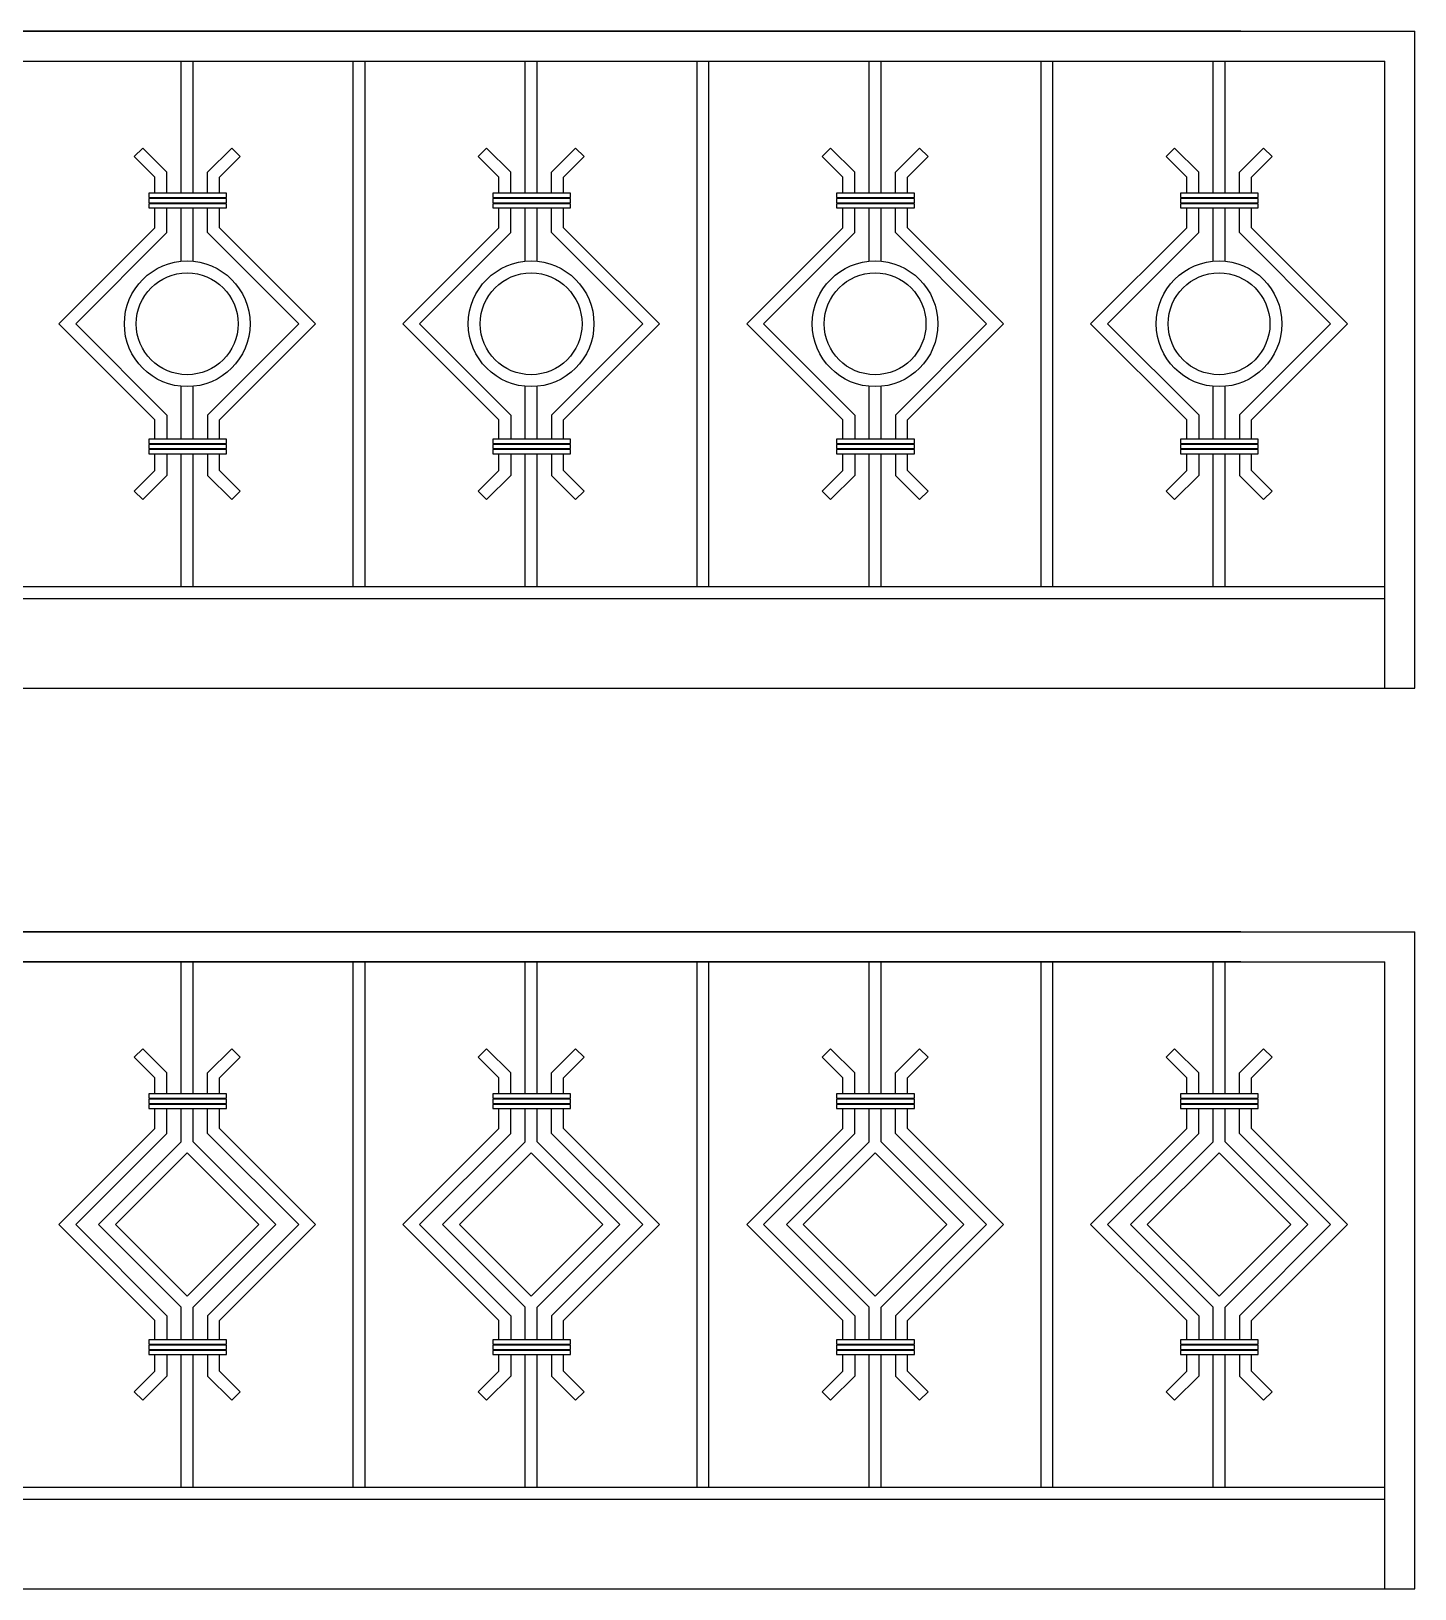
# Model space of a CAD drawing. Header units: millimetres. Extents: x -2048.46 to -2044.48, y 1297 to 1301.18.
# Drawn here: x -2046.799 to -2044.483, y 1297.004 to 1299.612 of the extents above; entities that cross this region are included whole.
import ezdxf

# ---------------------------------------------------------------- set-up
doc = ezdxf.new("R2010")
doc.units = ezdxf.units.MM

msp = doc.modelspace()

# ---------------------------------------------------------------- linework, layer by layer
at = {"color": 2}
for p, q in [((-2044.774, 1299.6121), (-2048.0141, 1299.612)), ((-2047.5112, 1299.6121), (-2044.4827, 1299.6121)), ((-2044.4827, 1298.5121), (-2044.4827, 1299.6121)), ((-2047.9641, 1299.5621), (-2044.5327, 1299.5621)), ((-2046.5482, 1299.3406), (-2046.5482, 1299.5621)), ((-2046.5282, 1299.3406), (-2046.5282, 1299.5621)), ((-2046.2604, 1298.6821), (-2046.2604, 1299.5621)), ((-2046.2404, 1298.6821), (-2046.2404, 1299.5621)), ((-2045.9723, 1299.3406), (-2045.9723, 1299.562)), ((-2045.9523, 1299.3406), (-2045.9523, 1299.562)), ((-2045.6845, 1298.6821), (-2045.6845, 1299.5621)), ((-2045.6645, 1298.6821), (-2045.6645, 1299.5621)), ((-2045.3964, 1299.3406), (-2045.3964, 1299.5621)), ((-2045.3764, 1299.3406), (-2045.3764, 1299.5621)), ((-2045.1086, 1298.6821), (-2045.1086, 1299.5621)), ((-2045.0886, 1298.6821), (-2045.0886, 1299.5621)), ((-2044.8205, 1299.3406), (-2044.8205, 1299.5621)), ((-2044.8005, 1299.3406), (-2044.8005, 1299.5621)), ((-2044.5327, 1298.6821), (-2044.5327, 1299.5621)), ((-2044.5327, 1298.5121), (-2044.5327, 1299.5621)), ((-2046.6127, 1299.4162), (-2046.6268, 1299.4021)), ((-2046.5723, 1299.3759), (-2046.6127, 1299.4162)), ((-2046.504, 1299.3759), (-2046.4636, 1299.4162)), ((-2046.4636, 1299.4162), (-2046.4495, 1299.4021)), ((-2046.0368, 1299.4162), (-2046.0509, 1299.4021)), ((-2045.9964, 1299.3759), (-2046.0368, 1299.4162)), ((-2045.9281, 1299.3759), (-2045.8878, 1299.4162)), ((-2045.8878, 1299.4162), (-2045.8736, 1299.4021)), ((-2045.4609, 1299.4163), (-2045.475, 1299.4021)), ((-2045.4205, 1299.3759), (-2045.4609, 1299.4163)), ((-2045.3522, 1299.3759), (-2045.3119, 1299.4163)), ((-2045.3119, 1299.4163), (-2045.2977, 1299.4021)), ((-2044.885, 1299.4163), (-2044.8991, 1299.4021)), ((-2044.8446, 1299.3759), (-2044.885, 1299.4163)), ((-2044.7763, 1299.3759), (-2044.736, 1299.4163)), ((-2044.736, 1299.4163), (-2044.7218, 1299.4021)), ((-2046.5723, 1299.3406), (-2046.5723, 1299.3759)), ((-2046.5482, 1299.3406), (-2046.5482, 1299.3983)), ((-2046.5282, 1299.3406), (-2046.5282, 1299.3983)), ((-2046.504, 1299.3406), (-2046.504, 1299.3759)), ((-2045.9964, 1299.3406), (-2045.9964, 1299.3759)), ((-2045.9723, 1299.3406), (-2045.9723, 1299.3983)), ((-2045.9523, 1299.3406), (-2045.9523, 1299.3983)), ((-2045.9281, 1299.3406), (-2045.9281, 1299.3759)), ((-2045.4205, 1299.3406), (-2045.4205, 1299.3759)), ((-2045.3964, 1299.3406), (-2045.3964, 1299.3984)), ((-2045.3764, 1299.3406), (-2045.3764, 1299.3984)), ((-2045.3522, 1299.3406), (-2045.3522, 1299.3759)), ((-2044.8446, 1299.3406), (-2044.8446, 1299.3759)), ((-2044.8205, 1299.3406), (-2044.8205, 1299.3984)), ((-2044.8005, 1299.3406), (-2044.8005, 1299.3984)), ((-2044.7763, 1299.3406), (-2044.7763, 1299.3759)), ((-2046.5723, 1299.3319), (-2046.5723, 1299.3336)), ((-2046.5723, 1299.3232), (-2046.5723, 1299.3249)), ((-2046.5482, 1299.3317), (-2046.5482, 1299.3336)), ((-2046.5482, 1299.3317), (-2046.5482, 1299.3336)), ((-2046.5482, 1299.3232), (-2046.5482, 1299.3249)), ((-2046.5482, 1299.3232), (-2046.5482, 1299.3249)), ((-2046.5282, 1299.3317), (-2046.5282, 1299.3336)), ((-2046.5282, 1299.3317), (-2046.5282, 1299.3336)), ((-2046.5282, 1299.3232), (-2046.5282, 1299.3249)), ((-2046.5282, 1299.3232), (-2046.5282, 1299.3249)), ((-2046.504, 1299.3319), (-2046.504, 1299.3336)), ((-2046.504, 1299.3232), (-2046.504, 1299.3249)), ((-2045.9964, 1299.3318), (-2045.9964, 1299.3336)), ((-2045.9964, 1299.3231), (-2045.9964, 1299.3249)), ((-2045.9723, 1299.3317), (-2045.9723, 1299.3336)), ((-2045.9723, 1299.3317), (-2045.9723, 1299.3336)), ((-2045.9723, 1299.3231), (-2045.9723, 1299.3249)), ((-2045.9723, 1299.3231), (-2045.9723, 1299.3249)), ((-2045.9523, 1299.3317), (-2045.9523, 1299.3336)), ((-2045.9523, 1299.3317), (-2045.9523, 1299.3336)), ((-2045.9523, 1299.3231), (-2045.9523, 1299.3249)), ((-2045.9523, 1299.3231), (-2045.9523, 1299.3249)), ((-2045.9281, 1299.3318), (-2045.9281, 1299.3336)), ((-2045.9281, 1299.3231), (-2045.9281, 1299.3249)), ((-2045.4205, 1299.3319), (-2045.4205, 1299.3336)), ((-2045.4205, 1299.3232), (-2045.4205, 1299.3249)), ((-2045.3964, 1299.3317), (-2045.3964, 1299.3336)), ((-2045.3964, 1299.3317), (-2045.3964, 1299.3336)), ((-2045.3964, 1299.3232), (-2045.3964, 1299.3249)), ((-2045.3964, 1299.3232), (-2045.3964, 1299.3249)), ((-2045.3764, 1299.3317), (-2045.3764, 1299.3336)), ((-2045.3764, 1299.3317), (-2045.3764, 1299.3336)), ((-2045.3764, 1299.3232), (-2045.3764, 1299.3249)), ((-2045.3764, 1299.3232), (-2045.3764, 1299.3249)), ((-2045.3522, 1299.3319), (-2045.3522, 1299.3336)), ((-2045.3522, 1299.3232), (-2045.3522, 1299.3249)), ((-2044.8446, 1299.3319), (-2044.8446, 1299.3336)), ((-2044.8446, 1299.3232), (-2044.8446, 1299.3249)), ((-2044.8205, 1299.3318), (-2044.8205, 1299.3336)), ((-2044.8205, 1299.3318), (-2044.8205, 1299.3336)), ((-2044.8205, 1299.3232), (-2044.8205, 1299.3249)), ((-2044.8205, 1299.3232), (-2044.8205, 1299.3249)), ((-2044.8005, 1299.3318), (-2044.8005, 1299.3336)), ((-2044.8005, 1299.3318), (-2044.8005, 1299.3336)), ((-2044.8005, 1299.3232), (-2044.8005, 1299.3249)), ((-2044.8005, 1299.3232), (-2044.8005, 1299.3249)), ((-2044.7763, 1299.3319), (-2044.7763, 1299.3336)), ((-2044.7763, 1299.3232), (-2044.7763, 1299.3249)), ((-2046.5723, 1299.2747), (-2046.5723, 1299.3162)), ((-2046.5482, 1299.2268), (-2046.5482, 1299.3162)), ((-2046.5482, 1299.2606), (-2046.5482, 1299.3162)), ((-2046.5282, 1299.2268), (-2046.5282, 1299.3162)), ((-2046.5282, 1299.2606), (-2046.5282, 1299.3162)), ((-2046.504, 1299.2747), (-2046.504, 1299.3162)), ((-2045.9964, 1299.2747), (-2045.9964, 1299.3162)), ((-2045.9723, 1299.2268), (-2045.9723, 1299.3162)), ((-2045.9723, 1299.2605), (-2045.9723, 1299.3162)), ((-2045.9523, 1299.2268), (-2045.9523, 1299.3162)), ((-2045.9523, 1299.2605), (-2045.9523, 1299.3162)), ((-2045.9281, 1299.2747), (-2045.9281, 1299.3162)), ((-2045.4205, 1299.2747), (-2045.4205, 1299.3162)), ((-2045.3964, 1299.2268), (-2045.3964, 1299.3162)), ((-2045.3964, 1299.2606), (-2045.3964, 1299.3162)), ((-2045.3764, 1299.2268), (-2045.3764, 1299.3162)), ((-2045.3764, 1299.2606), (-2045.3764, 1299.3162)), ((-2045.3522, 1299.2747), (-2045.3522, 1299.3162)), ((-2044.8446, 1299.2747), (-2044.8446, 1299.3162)), ((-2044.8205, 1299.2269), (-2044.8205, 1299.3162)), ((-2044.8205, 1299.2606), (-2044.8205, 1299.3162)), ((-2044.8005, 1299.2269), (-2044.8005, 1299.3162)), ((-2044.8005, 1299.2606), (-2044.8005, 1299.3162)), ((-2044.7763, 1299.2747), (-2044.7763, 1299.3162)), ((-2046.5482, 1298.9288), (-2046.5482, 1299.0173)), ((-2046.5282, 1298.9288), (-2046.5282, 1299.0173)), ((-2045.9723, 1298.9288), (-2045.9723, 1299.0173)), ((-2045.9523, 1298.9288), (-2045.9523, 1299.0173)), ((-2045.3964, 1298.9288), (-2045.3964, 1299.0173)), ((-2045.3764, 1298.9288), (-2045.3764, 1299.0173)), ((-2044.8205, 1298.9288), (-2044.8205, 1299.0173)), ((-2044.8005, 1298.9288), (-2044.8005, 1299.0173)), ((-2046.5723, 1298.9694), (-2046.5723, 1298.9288)), ((-2046.5482, 1298.9288), (-2046.5482, 1298.9836)), ((-2046.5482, 1298.9288), (-2046.5482, 1298.9836)), ((-2046.5282, 1298.9288), (-2046.5282, 1298.9836)), ((-2046.5282, 1298.9288), (-2046.5282, 1298.9836)), ((-2046.504, 1298.9694), (-2046.504, 1298.9288)), ((-2045.9964, 1298.9694), (-2045.9964, 1298.9288)), ((-2045.9723, 1298.9288), (-2045.9723, 1298.9836)), ((-2045.9723, 1298.9288), (-2045.9723, 1298.9836)), ((-2045.9523, 1298.9288), (-2045.9523, 1298.9836)), ((-2045.9523, 1298.9288), (-2045.9523, 1298.9836)), ((-2045.9281, 1298.9694), (-2045.9281, 1298.9288)), ((-2045.4205, 1298.9694), (-2045.4205, 1298.9288)), ((-2045.3964, 1298.9288), (-2045.3964, 1298.9836)), ((-2045.3964, 1298.9288), (-2045.3964, 1298.9836)), ((-2045.3764, 1298.9288), (-2045.3764, 1298.9836)), ((-2045.3764, 1298.9288), (-2045.3764, 1298.9836)), ((-2045.3522, 1298.9694), (-2045.3522, 1298.9288)), ((-2044.8446, 1298.9695), (-2044.8446, 1298.9288)), ((-2044.8205, 1298.9288), (-2044.8205, 1298.9836)), ((-2044.8205, 1298.9288), (-2044.8205, 1298.9836)), ((-2044.8005, 1298.9288), (-2044.8005, 1298.9836)), ((-2044.8005, 1298.9288), (-2044.8005, 1298.9836)), ((-2044.7763, 1298.9695), (-2044.7763, 1298.9288)), ((-2046.5723, 1298.9218), (-2046.5723, 1298.9201)), ((-2046.5723, 1298.9131), (-2046.5723, 1298.9114)), ((-2046.5482, 1298.9201), (-2046.5482, 1298.9218)), ((-2046.5482, 1298.9201), (-2046.5482, 1298.9218)), ((-2046.5482, 1298.9201), (-2046.5482, 1298.9218)), ((-2046.5482, 1298.9114), (-2046.5482, 1298.9131)), ((-2046.5482, 1298.9114), (-2046.5482, 1298.9131)), ((-2046.5482, 1298.9114), (-2046.5482, 1298.9131)), ((-2046.5282, 1298.9201), (-2046.5282, 1298.9218)), ((-2046.5282, 1298.9201), (-2046.5282, 1298.9218)), ((-2046.5282, 1298.9201), (-2046.5282, 1298.9218)), ((-2046.5282, 1298.9114), (-2046.5282, 1298.9131)), ((-2046.5282, 1298.9114), (-2046.5282, 1298.9131)), ((-2046.5282, 1298.9114), (-2046.5282, 1298.9131)), ((-2046.504, 1298.9218), (-2046.504, 1298.9201)), ((-2046.504, 1298.9131), (-2046.504, 1298.9114)), ((-2045.9964, 1298.9218), (-2045.9964, 1298.9201)), ((-2045.9964, 1298.9131), (-2045.9964, 1298.9114)), ((-2045.9723, 1298.9201), (-2045.9723, 1298.9218)), ((-2045.9723, 1298.9201), (-2045.9723, 1298.9218)), ((-2045.9723, 1298.9201), (-2045.9723, 1298.9218)), ((-2045.9723, 1298.9114), (-2045.9723, 1298.9131)), ((-2045.9723, 1298.9114), (-2045.9723, 1298.9131)), ((-2045.9723, 1298.9114), (-2045.9723, 1298.9131)), ((-2045.9523, 1298.9201), (-2045.9523, 1298.9218)), ((-2045.9523, 1298.9201), (-2045.9523, 1298.9218)), ((-2045.9523, 1298.9201), (-2045.9523, 1298.9218)), ((-2045.9523, 1298.9114), (-2045.9523, 1298.9131)), ((-2045.9523, 1298.9114), (-2045.9523, 1298.9131)), ((-2045.9523, 1298.9114), (-2045.9523, 1298.9131)), ((-2045.9281, 1298.9218), (-2045.9281, 1298.9201)), ((-2045.9281, 1298.9131), (-2045.9281, 1298.9114)), ((-2045.4205, 1298.9218), (-2045.4205, 1298.9201)), ((-2045.4205, 1298.9131), (-2045.4205, 1298.9114)), ((-2045.3964, 1298.9201), (-2045.3964, 1298.9218)), ((-2045.3964, 1298.9201), (-2045.3964, 1298.9218)), ((-2045.3964, 1298.9201), (-2045.3964, 1298.9218)), ((-2045.3964, 1298.9114), (-2045.3964, 1298.9131)), ((-2045.3964, 1298.9114), (-2045.3964, 1298.9131)), ((-2045.3964, 1298.9114), (-2045.3964, 1298.9131)), ((-2045.3764, 1298.9201), (-2045.3764, 1298.9218)), ((-2045.3764, 1298.9201), (-2045.3764, 1298.9218)), ((-2045.3764, 1298.9201), (-2045.3764, 1298.9218)), ((-2045.3764, 1298.9114), (-2045.3764, 1298.9131)), ((-2045.3764, 1298.9114), (-2045.3764, 1298.9131)), ((-2045.3764, 1298.9114), (-2045.3764, 1298.9131)), ((-2045.3522, 1298.9218), (-2045.3522, 1298.9201)), ((-2045.3522, 1298.9131), (-2045.3522, 1298.9114)), ((-2044.8446, 1298.9219), (-2044.8446, 1298.9201)), ((-2044.8446, 1298.9131), (-2044.8446, 1298.9114)), ((-2044.8205, 1298.9201), (-2044.8205, 1298.9219)), ((-2044.8205, 1298.9201), (-2044.8205, 1298.9219)), ((-2044.8205, 1298.9201), (-2044.8205, 1298.9219)), ((-2044.8205, 1298.9114), (-2044.8205, 1298.9131)), ((-2044.8205, 1298.9114), (-2044.8205, 1298.9131)), ((-2044.8205, 1298.9114), (-2044.8205, 1298.9131)), ((-2044.8005, 1298.9201), (-2044.8005, 1298.9219)), ((-2044.8005, 1298.9201), (-2044.8005, 1298.9219)), ((-2044.8005, 1298.9201), (-2044.8005, 1298.9219)), ((-2044.8005, 1298.9114), (-2044.8005, 1298.9131)), ((-2044.8005, 1298.9114), (-2044.8005, 1298.9131)), ((-2044.8005, 1298.9114), (-2044.8005, 1298.9131)), ((-2044.7763, 1298.9219), (-2044.7763, 1298.9201)), ((-2044.7763, 1298.9131), (-2044.7763, 1298.9114)), ((-2046.5723, 1298.9044), (-2046.5723, 1298.8683)), ((-2046.5482, 1298.8096), (-2046.5482, 1298.9044)), ((-2046.5482, 1298.6821), (-2046.5482, 1298.9044)), ((-2046.5482, 1298.8096), (-2046.5482, 1298.9044)), ((-2046.5282, 1298.8096), (-2046.5282, 1298.9044)), ((-2046.5282, 1298.6821), (-2046.5282, 1298.9044)), ((-2046.5282, 1298.8096), (-2046.5282, 1298.9044)), ((-2046.504, 1298.9044), (-2046.504, 1298.8683)), ((-2045.9964, 1298.9044), (-2045.9964, 1298.8682)), ((-2045.9723, 1298.8096), (-2045.9723, 1298.9044)), ((-2045.9723, 1298.6821), (-2045.9723, 1298.9044)), ((-2045.9723, 1298.8096), (-2045.9723, 1298.9044)), ((-2045.9523, 1298.8096), (-2045.9523, 1298.9044)), ((-2045.9523, 1298.6821), (-2045.9523, 1298.9044)), ((-2045.9523, 1298.8096), (-2045.9523, 1298.9044)), ((-2045.9281, 1298.9044), (-2045.9281, 1298.8682)), ((-2045.4205, 1298.9044), (-2045.4205, 1298.8683)), ((-2045.3964, 1298.8096), (-2045.3964, 1298.9044)), ((-2045.3964, 1298.6821), (-2045.3964, 1298.9044)), ((-2045.3964, 1298.8096), (-2045.3964, 1298.9044)), ((-2045.3764, 1298.8096), (-2045.3764, 1298.9044)), ((-2045.3764, 1298.6821), (-2045.3764, 1298.9044)), ((-2045.3764, 1298.8096), (-2045.3764, 1298.9044)), ((-2045.3522, 1298.9044), (-2045.3522, 1298.8683)), ((-2044.8446, 1298.9044), (-2044.8446, 1298.8683)), ((-2044.8205, 1298.8096), (-2044.8205, 1298.9044)), ((-2044.8205, 1298.6821), (-2044.8205, 1298.9044)), ((-2044.8205, 1298.8096), (-2044.8205, 1298.9044)), ((-2044.8005, 1298.8096), (-2044.8005, 1298.9044)), ((-2044.8005, 1298.6821), (-2044.8005, 1298.9044)), ((-2044.8005, 1298.8096), (-2044.8005, 1298.9044)), ((-2044.7763, 1298.9044), (-2044.7763, 1298.8683)), ((-2046.5723, 1298.8683), (-2046.6127, 1298.8279)), ((-2046.504, 1298.8683), (-2046.4636, 1298.8279)), ((-2045.9964, 1298.8682), (-2046.0368, 1298.8279)), ((-2045.9281, 1298.8682), (-2045.8878, 1298.8279)), ((-2045.4205, 1298.8683), (-2045.4609, 1298.8279)), ((-2045.3522, 1298.8683), (-2045.3119, 1298.8279)), ((-2044.8446, 1298.8683), (-2044.885, 1298.8279)), ((-2044.7763, 1298.8683), (-2044.736, 1298.8279)), ((-2046.6127, 1298.8279), (-2046.6268, 1298.842)), ((-2046.4636, 1298.8279), (-2046.4495, 1298.842)), ((-2046.0368, 1298.8279), (-2046.0509, 1298.842)), ((-2045.8878, 1298.8279), (-2045.8736, 1298.842)), ((-2045.4609, 1298.8279), (-2045.475, 1298.8421)), ((-2045.3119, 1298.8279), (-2045.2977, 1298.8421)), ((-2044.885, 1298.8279), (-2044.8991, 1298.8421)), ((-2044.736, 1298.8279), (-2044.7218, 1298.8421)), ((-2047.9641, 1298.6821), (-2044.7154, 1298.6821)), ((-2046.7826, 1298.6821), (-2044.5327, 1298.6821)), ((-2047.9641, 1298.6621), (-2044.5327, 1298.6621)), ((-2048.4589, 1298.5121), (-2044.4827, 1298.5121)), ((-2048.4589, 1298.5121), (-2044.7154, 1298.5121)), ((-2044.774, 1298.1041), (-2048.0141, 1298.104)), ((-2047.5112, 1298.1041), (-2044.4827, 1298.1041)), ((-2044.4827, 1297.0041), (-2044.4827, 1298.1041)), ((-2044.774, 1298.0541), (-2047.9641, 1298.054)), ((-2047.5112, 1298.0541), (-2044.5327, 1298.0541)), ((-2046.5482, 1297.8326), (-2046.5482, 1298.054)), ((-2046.5282, 1297.8326), (-2046.5282, 1298.054)), ((-2046.2604, 1297.1741), (-2046.2604, 1298.0541)), ((-2046.2404, 1297.1741), (-2046.2404, 1298.0541)), ((-2045.9723, 1297.8326), (-2045.9723, 1298.054)), ((-2045.9523, 1297.8326), (-2045.9523, 1298.054)), ((-2045.6845, 1297.1741), (-2045.6845, 1298.0541)), ((-2045.6645, 1297.1741), (-2045.6645, 1298.0541)), ((-2045.3964, 1297.8326), (-2045.3964, 1298.054)), ((-2045.3764, 1297.8326), (-2045.3764, 1298.054)), ((-2045.1086, 1297.1741), (-2045.1086, 1298.0541)), ((-2045.0886, 1297.1741), (-2045.0886, 1298.0541)), ((-2044.8205, 1297.8326), (-2044.8205, 1298.054)), ((-2044.8005, 1297.8326), (-2044.8005, 1298.054)), ((-2044.5327, 1297.0041), (-2044.5327, 1298.0541)), ((-2044.5327, 1297.1741), (-2044.5327, 1298.0541)), ((-2046.6127, 1297.9082), (-2046.6268, 1297.8941)), ((-2046.5723, 1297.8679), (-2046.6127, 1297.9082)), ((-2046.5482, 1297.8326), (-2046.5482, 1297.8903)), ((-2046.5282, 1297.8326), (-2046.5282, 1297.8903)), ((-2046.504, 1297.8679), (-2046.4636, 1297.9082)), ((-2046.4636, 1297.9082), (-2046.4495, 1297.8941)), ((-2046.0368, 1297.9082), (-2046.0509, 1297.8941)), ((-2045.9964, 1297.8679), (-2046.0368, 1297.9082)), ((-2045.9723, 1297.8326), (-2045.9723, 1297.8903)), ((-2045.9523, 1297.8326), (-2045.9523, 1297.8903)), ((-2045.9281, 1297.8679), (-2045.8878, 1297.9082)), ((-2045.8878, 1297.9082), (-2045.8736, 1297.8941)), ((-2045.4609, 1297.9082), (-2045.475, 1297.8941)), ((-2045.4205, 1297.8679), (-2045.4609, 1297.9082)), ((-2045.3964, 1297.8326), (-2045.3964, 1297.8903)), ((-2045.3764, 1297.8326), (-2045.3764, 1297.8903)), ((-2045.3522, 1297.8679), (-2045.3119, 1297.9082)), ((-2045.3119, 1297.9082), (-2045.2977, 1297.8941)), ((-2044.885, 1297.9082), (-2044.8991, 1297.8941)), ((-2044.8446, 1297.8679), (-2044.885, 1297.9082)), ((-2044.8205, 1297.8326), (-2044.8205, 1297.8903)), ((-2044.8005, 1297.8326), (-2044.8005, 1297.8903)), ((-2044.7763, 1297.8679), (-2044.736, 1297.9082)), ((-2044.736, 1297.9082), (-2044.7218, 1297.8941)), ((-2046.5723, 1297.8326), (-2046.5723, 1297.8679)), ((-2046.504, 1297.8326), (-2046.504, 1297.8679)), ((-2045.9964, 1297.8326), (-2045.9964, 1297.8679)), ((-2045.9281, 1297.8326), (-2045.9281, 1297.8679)), ((-2045.4205, 1297.8326), (-2045.4205, 1297.8679)), ((-2045.3522, 1297.8326), (-2045.3522, 1297.8679)), ((-2044.8446, 1297.8326), (-2044.8446, 1297.8679)), ((-2044.7763, 1297.8326), (-2044.7763, 1297.8679)), ((-2046.5723, 1297.8239), (-2046.5723, 1297.8256)), ((-2046.5723, 1297.8151), (-2046.5723, 1297.8169)), ((-2046.5482, 1297.8237), (-2046.5482, 1297.8256)), ((-2046.5482, 1297.8237), (-2046.5482, 1297.8256)), ((-2046.5482, 1297.8151), (-2046.5482, 1297.8169)), ((-2046.5482, 1297.8151), (-2046.5482, 1297.8169)), ((-2046.5282, 1297.8237), (-2046.5282, 1297.8256)), ((-2046.5282, 1297.8237), (-2046.5282, 1297.8256)), ((-2046.5282, 1297.8151), (-2046.5282, 1297.8169)), ((-2046.5282, 1297.8151), (-2046.5282, 1297.8169)), ((-2046.504, 1297.8239), (-2046.504, 1297.8256)), ((-2046.504, 1297.8151), (-2046.504, 1297.8169)), ((-2045.9964, 1297.8239), (-2045.9964, 1297.8256)), ((-2045.9964, 1297.8151), (-2045.9964, 1297.8169)), ((-2045.9723, 1297.8237), (-2045.9723, 1297.8256)), ((-2045.9723, 1297.8237), (-2045.9723, 1297.8256)), ((-2045.9723, 1297.8151), (-2045.9723, 1297.8169)), ((-2045.9723, 1297.8151), (-2045.9723, 1297.8169)), ((-2045.9523, 1297.8237), (-2045.9523, 1297.8256)), ((-2045.9523, 1297.8237), (-2045.9523, 1297.8256)), ((-2045.9523, 1297.8151), (-2045.9523, 1297.8169)), ((-2045.9523, 1297.8151), (-2045.9523, 1297.8169)), ((-2045.9281, 1297.8239), (-2045.9281, 1297.8256)), ((-2045.9281, 1297.8151), (-2045.9281, 1297.8169)), ((-2045.4205, 1297.8239), (-2045.4205, 1297.8256)), ((-2045.4205, 1297.8151), (-2045.4205, 1297.8169)), ((-2045.3964, 1297.8237), (-2045.3964, 1297.8256)), ((-2045.3964, 1297.8237), (-2045.3964, 1297.8256)), ((-2045.3964, 1297.8151), (-2045.3964, 1297.8169)), ((-2045.3964, 1297.8151), (-2045.3964, 1297.8169)), ((-2045.3764, 1297.8237), (-2045.3764, 1297.8256)), ((-2045.3764, 1297.8237), (-2045.3764, 1297.8256)), ((-2045.3764, 1297.8151), (-2045.3764, 1297.8169)), ((-2045.3764, 1297.8151), (-2045.3764, 1297.8169)), ((-2045.3522, 1297.8239), (-2045.3522, 1297.8256)), ((-2045.3522, 1297.8151), (-2045.3522, 1297.8169)), ((-2044.8446, 1297.8239), (-2044.8446, 1297.8256)), ((-2044.8446, 1297.8151), (-2044.8446, 1297.8169)), ((-2044.8205, 1297.8237), (-2044.8205, 1297.8256)), ((-2044.8205, 1297.8237), (-2044.8205, 1297.8256)), ((-2044.8205, 1297.8151), (-2044.8205, 1297.8169)), ((-2044.8205, 1297.8151), (-2044.8205, 1297.8169)), ((-2044.8005, 1297.8237), (-2044.8005, 1297.8256)), ((-2044.8005, 1297.8237), (-2044.8005, 1297.8256)), ((-2044.8005, 1297.8151), (-2044.8005, 1297.8169)), ((-2044.8005, 1297.8151), (-2044.8005, 1297.8169)), ((-2044.7763, 1297.8239), (-2044.7763, 1297.8256)), ((-2044.7763, 1297.8151), (-2044.7763, 1297.8169)), ((-2046.5723, 1297.7667), (-2046.5723, 1297.8082)), ((-2046.5482, 1297.7526), (-2046.5482, 1297.8082)), ((-2046.5482, 1297.7526), (-2046.5482, 1297.8082)), ((-2046.5282, 1297.7526), (-2046.5282, 1297.8082)), ((-2046.5282, 1297.7526), (-2046.5282, 1297.8082)), ((-2046.504, 1297.7667), (-2046.504, 1297.8082)), ((-2045.9964, 1297.7667), (-2045.9964, 1297.8082)), ((-2045.9723, 1297.7526), (-2045.9723, 1297.8082)), ((-2045.9723, 1297.7526), (-2045.9723, 1297.8082)), ((-2045.9523, 1297.7526), (-2045.9523, 1297.8082)), ((-2045.9523, 1297.7526), (-2045.9523, 1297.8082)), ((-2045.9281, 1297.7667), (-2045.9281, 1297.8082)), ((-2045.4205, 1297.7667), (-2045.4205, 1297.8082)), ((-2045.3964, 1297.7526), (-2045.3964, 1297.8082)), ((-2045.3964, 1297.7526), (-2045.3964, 1297.8082)), ((-2045.3764, 1297.7526), (-2045.3764, 1297.8082)), ((-2045.3764, 1297.7526), (-2045.3764, 1297.8082)), ((-2045.3522, 1297.7667), (-2045.3522, 1297.8082)), ((-2044.8446, 1297.7667), (-2044.8446, 1297.8082)), ((-2044.8205, 1297.7526), (-2044.8205, 1297.8082)), ((-2044.8205, 1297.7526), (-2044.8205, 1297.8082)), ((-2044.8005, 1297.7526), (-2044.8005, 1297.8082)), ((-2044.8005, 1297.7526), (-2044.8005, 1297.8082)), ((-2044.7763, 1297.7667), (-2044.7763, 1297.8082)), ((-2046.5482, 1297.4208), (-2046.5482, 1297.4756)), ((-2046.5482, 1297.4208), (-2046.5482, 1297.4756)), ((-2046.5482, 1297.4208), (-2046.5482, 1297.4756)), ((-2046.5282, 1297.4208), (-2046.5282, 1297.4756)), ((-2046.5282, 1297.4208), (-2046.5282, 1297.4756)), ((-2046.5282, 1297.4208), (-2046.5282, 1297.4756)), ((-2045.9723, 1297.4208), (-2045.9723, 1297.4756)), ((-2045.9723, 1297.4208), (-2045.9723, 1297.4756)), ((-2045.9723, 1297.4208), (-2045.9723, 1297.4756)), ((-2045.9523, 1297.4208), (-2045.9523, 1297.4756)), ((-2045.9523, 1297.4208), (-2045.9523, 1297.4756)), ((-2045.9523, 1297.4208), (-2045.9523, 1297.4756)), ((-2045.3964, 1297.4208), (-2045.3964, 1297.4756)), ((-2045.3964, 1297.4208), (-2045.3964, 1297.4756)), ((-2045.3964, 1297.4208), (-2045.3964, 1297.4756)), ((-2045.3764, 1297.4208), (-2045.3764, 1297.4756)), ((-2045.3764, 1297.4208), (-2045.3764, 1297.4756)), ((-2045.3764, 1297.4208), (-2045.3764, 1297.4756)), ((-2044.8205, 1297.4208), (-2044.8205, 1297.4756)), ((-2044.8205, 1297.4208), (-2044.8205, 1297.4756)), ((-2044.8205, 1297.4208), (-2044.8205, 1297.4756)), ((-2044.8005, 1297.4208), (-2044.8005, 1297.4756)), ((-2044.8005, 1297.4208), (-2044.8005, 1297.4756)), ((-2044.8005, 1297.4208), (-2044.8005, 1297.4756)), ((-2046.5723, 1297.4614), (-2046.5723, 1297.4208)), ((-2046.504, 1297.4614), (-2046.504, 1297.4208)), ((-2045.9964, 1297.4614), (-2045.9964, 1297.4208)), ((-2045.9281, 1297.4614), (-2045.9281, 1297.4208)), ((-2045.4205, 1297.4614), (-2045.4205, 1297.4208)), ((-2045.3522, 1297.4614), (-2045.3522, 1297.4208)), ((-2044.8446, 1297.4614), (-2044.8446, 1297.4208)), ((-2044.7763, 1297.4614), (-2044.7763, 1297.4208)), ((-2046.5723, 1297.4138), (-2046.5723, 1297.4121)), ((-2046.5723, 1297.4051), (-2046.5723, 1297.4034)), ((-2046.5723, 1297.3964), (-2046.5723, 1297.3603)), ((-2046.5482, 1297.4121), (-2046.5482, 1297.4138)), ((-2046.5482, 1297.4121), (-2046.5482, 1297.4138)), ((-2046.5482, 1297.4121), (-2046.5482, 1297.4138)), ((-2046.5482, 1297.4034), (-2046.5482, 1297.4051)), ((-2046.5482, 1297.4034), (-2046.5482, 1297.4051)), ((-2046.5482, 1297.4034), (-2046.5482, 1297.4051)), ((-2046.5482, 1297.3016), (-2046.5482, 1297.3964)), ((-2046.5482, 1297.1741), (-2046.5482, 1297.3964)), ((-2046.5482, 1297.3016), (-2046.5482, 1297.3964)), ((-2046.5282, 1297.4121), (-2046.5282, 1297.4138)), ((-2046.5282, 1297.4121), (-2046.5282, 1297.4138)), ((-2046.5282, 1297.4121), (-2046.5282, 1297.4138)), ((-2046.5282, 1297.4034), (-2046.5282, 1297.4051)), ((-2046.5282, 1297.4034), (-2046.5282, 1297.4051)), ((-2046.5282, 1297.4034), (-2046.5282, 1297.4051)), ((-2046.5282, 1297.3016), (-2046.5282, 1297.3964)), ((-2046.5282, 1297.1741), (-2046.5282, 1297.3964)), ((-2046.5282, 1297.3016), (-2046.5282, 1297.3964)), ((-2046.504, 1297.4138), (-2046.504, 1297.4121)), ((-2046.504, 1297.4051), (-2046.504, 1297.4034)), ((-2046.504, 1297.3964), (-2046.504, 1297.3603)), ((-2045.9964, 1297.4138), (-2045.9964, 1297.4121)), ((-2045.9964, 1297.4051), (-2045.9964, 1297.4034)), ((-2045.9964, 1297.3964), (-2045.9964, 1297.3603)), ((-2045.9723, 1297.4121), (-2045.9723, 1297.4138)), ((-2045.9723, 1297.4121), (-2045.9723, 1297.4138)), ((-2045.9723, 1297.4121), (-2045.9723, 1297.4138)), ((-2045.9723, 1297.4034), (-2045.9723, 1297.4051)), ((-2045.9723, 1297.4034), (-2045.9723, 1297.4051)), ((-2045.9723, 1297.4034), (-2045.9723, 1297.4051)), ((-2045.9723, 1297.3016), (-2045.9723, 1297.3964)), ((-2045.9723, 1297.1741), (-2045.9723, 1297.3964)), ((-2045.9723, 1297.3016), (-2045.9723, 1297.3964)), ((-2045.9523, 1297.4121), (-2045.9523, 1297.4138)), ((-2045.9523, 1297.4121), (-2045.9523, 1297.4138)), ((-2045.9523, 1297.4121), (-2045.9523, 1297.4138)), ((-2045.9523, 1297.4034), (-2045.9523, 1297.4051)), ((-2045.9523, 1297.4034), (-2045.9523, 1297.4051)), ((-2045.9523, 1297.4034), (-2045.9523, 1297.4051)), ((-2045.9523, 1297.3016), (-2045.9523, 1297.3964)), ((-2045.9523, 1297.1741), (-2045.9523, 1297.3964)), ((-2045.9523, 1297.3016), (-2045.9523, 1297.3964)), ((-2045.9281, 1297.4138), (-2045.9281, 1297.4121)), ((-2045.9281, 1297.4051), (-2045.9281, 1297.4034)), ((-2045.9281, 1297.3964), (-2045.9281, 1297.3603)), ((-2045.4205, 1297.4138), (-2045.4205, 1297.4121)), ((-2045.4205, 1297.4051), (-2045.4205, 1297.4034)), ((-2045.4205, 1297.3964), (-2045.4205, 1297.3603)), ((-2045.3964, 1297.4121), (-2045.3964, 1297.4138)), ((-2045.3964, 1297.4121), (-2045.3964, 1297.4138)), ((-2045.3964, 1297.4121), (-2045.3964, 1297.4138)), ((-2045.3964, 1297.4034), (-2045.3964, 1297.4051)), ((-2045.3964, 1297.4034), (-2045.3964, 1297.4051)), ((-2045.3964, 1297.4034), (-2045.3964, 1297.4051)), ((-2045.3964, 1297.3016), (-2045.3964, 1297.3964)), ((-2045.3964, 1297.1741), (-2045.3964, 1297.3964)), ((-2045.3964, 1297.3016), (-2045.3964, 1297.3964)), ((-2045.3764, 1297.4121), (-2045.3764, 1297.4138)), ((-2045.3764, 1297.4121), (-2045.3764, 1297.4138)), ((-2045.3764, 1297.4121), (-2045.3764, 1297.4138)), ((-2045.3764, 1297.4034), (-2045.3764, 1297.4051)), ((-2045.3764, 1297.4034), (-2045.3764, 1297.4051)), ((-2045.3764, 1297.4034), (-2045.3764, 1297.4051)), ((-2045.3764, 1297.3016), (-2045.3764, 1297.3964)), ((-2045.3764, 1297.1741), (-2045.3764, 1297.3964)), ((-2045.3764, 1297.3016), (-2045.3764, 1297.3964)), ((-2045.3522, 1297.4138), (-2045.3522, 1297.4121)), ((-2045.3522, 1297.4051), (-2045.3522, 1297.4034)), ((-2045.3522, 1297.3964), (-2045.3522, 1297.3603)), ((-2044.8446, 1297.4138), (-2044.8446, 1297.4121)), ((-2044.8446, 1297.4051), (-2044.8446, 1297.4034)), ((-2044.8446, 1297.3964), (-2044.8446, 1297.3603)), ((-2044.8205, 1297.4121), (-2044.8205, 1297.4138)), ((-2044.8205, 1297.4121), (-2044.8205, 1297.4138)), ((-2044.8205, 1297.4121), (-2044.8205, 1297.4138)), ((-2044.8205, 1297.4034), (-2044.8205, 1297.4051)), ((-2044.8205, 1297.4034), (-2044.8205, 1297.4051)), ((-2044.8205, 1297.4034), (-2044.8205, 1297.4051)), ((-2044.8205, 1297.3016), (-2044.8205, 1297.3964)), ((-2044.8205, 1297.1741), (-2044.8205, 1297.3964)), ((-2044.8205, 1297.3016), (-2044.8205, 1297.3964)), ((-2044.8005, 1297.4121), (-2044.8005, 1297.4138)), ((-2044.8005, 1297.4121), (-2044.8005, 1297.4138)), ((-2044.8005, 1297.4121), (-2044.8005, 1297.4138)), ((-2044.8005, 1297.4034), (-2044.8005, 1297.4051)), ((-2044.8005, 1297.4034), (-2044.8005, 1297.4051)), ((-2044.8005, 1297.4034), (-2044.8005, 1297.4051)), ((-2044.8005, 1297.3016), (-2044.8005, 1297.3964)), ((-2044.8005, 1297.1741), (-2044.8005, 1297.3964)), ((-2044.8005, 1297.3016), (-2044.8005, 1297.3964)), ((-2044.7763, 1297.4138), (-2044.7763, 1297.4121)), ((-2044.7763, 1297.4051), (-2044.7763, 1297.4034)), ((-2044.7763, 1297.3964), (-2044.7763, 1297.3603)), ((-2046.5723, 1297.3603), (-2046.6127, 1297.3199)), ((-2046.504, 1297.3603), (-2046.4636, 1297.3199)), ((-2045.9964, 1297.3603), (-2046.0368, 1297.3199)), ((-2045.9281, 1297.3603), (-2045.8878, 1297.3199)), ((-2045.4205, 1297.3603), (-2045.4609, 1297.3199)), ((-2045.3522, 1297.3603), (-2045.3119, 1297.3199)), ((-2044.8446, 1297.3603), (-2044.885, 1297.3199)), ((-2044.7763, 1297.3603), (-2044.736, 1297.3199)), ((-2046.6127, 1297.3199), (-2046.6268, 1297.334)), ((-2046.4636, 1297.3199), (-2046.4495, 1297.334)), ((-2046.0368, 1297.3199), (-2046.0509, 1297.334)), ((-2045.8878, 1297.3199), (-2045.8736, 1297.334)), ((-2045.4609, 1297.3199), (-2045.475, 1297.334)), ((-2045.3119, 1297.3199), (-2045.2977, 1297.334)), ((-2044.885, 1297.3199), (-2044.8991, 1297.334)), ((-2044.736, 1297.3199), (-2044.7218, 1297.334)), ((-2047.9641, 1297.1741), (-2044.7154, 1297.1741)), ((-2046.7826, 1297.1741), (-2044.5327, 1297.1741)), ((-2047.9641, 1297.1541), (-2044.5327, 1297.1541)), ((-2048.4589, 1297.0041), (-2044.4827, 1297.0041)), ((-2048.4589, 1297.0041), (-2044.7154, 1297.0041))]:
    msp.add_line(p, q, dxfattribs=at)
for points in [[(-2046.5923, 1299.3406), (-2046.5923, 1299.3676), (-2046.6268, 1299.4021)], [(-2046.484, 1299.3406), (-2046.484, 1299.3676), (-2046.4495, 1299.4021)], [(-2046.0164, 1299.3406), (-2046.0164, 1299.3676), (-2046.0509, 1299.4021)], [(-2045.9081, 1299.3406), (-2045.9081, 1299.3676), (-2045.8736, 1299.4021)], [(-2045.4405, 1299.3406), (-2045.4405, 1299.3676), (-2045.475, 1299.4021)], [(-2045.3322, 1299.3406), (-2045.3322, 1299.3676), (-2045.2977, 1299.4021)], [(-2044.8646, 1299.3406), (-2044.8646, 1299.3676), (-2044.8991, 1299.4021)], [(-2044.7563, 1299.3406), (-2044.7563, 1299.3676), (-2044.7218, 1299.4021)], [(-2046.5923, 1299.3319), (-2046.5923, 1299.3336)], [(-2046.5923, 1299.3232), (-2046.5923, 1299.3249)], [(-2046.484, 1299.3319), (-2046.484, 1299.3336)], [(-2046.484, 1299.3232), (-2046.484, 1299.3249)], [(-2046.0164, 1299.3318), (-2046.0164, 1299.3336)], [(-2046.0164, 1299.3231), (-2046.0164, 1299.3249)], [(-2045.9081, 1299.3318), (-2045.9081, 1299.3336)], [(-2045.9081, 1299.3231), (-2045.9081, 1299.3249)], [(-2045.4405, 1299.3319), (-2045.4405, 1299.3336)], [(-2045.4405, 1299.3232), (-2045.4405, 1299.3249)], [(-2045.3322, 1299.3319), (-2045.3322, 1299.3336)], [(-2045.3322, 1299.3232), (-2045.3322, 1299.3249)], [(-2044.8646, 1299.3319), (-2044.8646, 1299.3336)], [(-2044.8646, 1299.3232), (-2044.8646, 1299.3249)], [(-2044.7563, 1299.3319), (-2044.7563, 1299.3336)], [(-2044.7563, 1299.3232), (-2044.7563, 1299.3249)], [(-2046.5923, 1298.9288), (-2046.5923, 1298.9612), (-2046.7532, 1299.1221), (-2046.5923, 1299.283), (-2046.5923, 1299.3162)], [(-2046.484, 1298.9288), (-2046.484, 1298.9612), (-2046.3231, 1299.1221), (-2046.484, 1299.283), (-2046.484, 1299.3162)], [(-2046.0164, 1298.9288), (-2046.0164, 1298.9611), (-2046.1773, 1299.1221), (-2046.0164, 1299.283), (-2046.0164, 1299.3162)], [(-2045.9081, 1298.9288), (-2045.9081, 1298.9611), (-2045.7472, 1299.1221), (-2045.9081, 1299.283), (-2045.9081, 1299.3162)], [(-2045.4405, 1298.9288), (-2045.4405, 1298.9612), (-2045.6014, 1299.1221), (-2045.4405, 1299.283), (-2045.4405, 1299.3162)], [(-2045.3322, 1298.9288), (-2045.3322, 1298.9612), (-2045.1713, 1299.1221), (-2045.3322, 1299.283), (-2045.3322, 1299.3162)], [(-2044.8646, 1298.9288), (-2044.8646, 1298.9612), (-2045.0255, 1299.1221), (-2044.8646, 1299.283), (-2044.8646, 1299.3162)], [(-2044.7563, 1298.9288), (-2044.7563, 1298.9612), (-2044.5954, 1299.1221), (-2044.7563, 1299.283), (-2044.7563, 1299.3162)], [(-2046.5723, 1298.9694), (-2046.7249, 1299.1221), (-2046.5723, 1299.2747)], [(-2046.504, 1298.9694), (-2046.3514, 1299.1221), (-2046.504, 1299.2747)], [(-2045.9964, 1298.9694), (-2046.149, 1299.1221), (-2045.9964, 1299.2747)], [(-2045.9281, 1298.9694), (-2045.7755, 1299.1221), (-2045.9281, 1299.2747)], [(-2045.4205, 1298.9694), (-2045.5731, 1299.1221), (-2045.4205, 1299.2747)], [(-2045.3522, 1298.9694), (-2045.1996, 1299.1221), (-2045.3522, 1299.2747)], [(-2044.8446, 1298.9695), (-2044.9973, 1299.1221), (-2044.8446, 1299.2747)], [(-2044.7763, 1298.9695), (-2044.6237, 1299.1221), (-2044.7763, 1299.2747)], [(-2046.5923, 1298.9201), (-2046.5923, 1298.9218)], [(-2046.5923, 1298.9114), (-2046.5923, 1298.9131)], [(-2046.484, 1298.9201), (-2046.484, 1298.9218)], [(-2046.484, 1298.9114), (-2046.484, 1298.9131)], [(-2046.0164, 1298.9201), (-2046.0164, 1298.9218)], [(-2046.0164, 1298.9114), (-2046.0164, 1298.9131)], [(-2045.9081, 1298.9201), (-2045.9081, 1298.9218)], [(-2045.9081, 1298.9114), (-2045.9081, 1298.9131)], [(-2045.4405, 1298.9201), (-2045.4405, 1298.9218)], [(-2045.4405, 1298.9114), (-2045.4405, 1298.9131)], [(-2045.3322, 1298.9201), (-2045.3322, 1298.9218)], [(-2045.3322, 1298.9114), (-2045.3322, 1298.9131)], [(-2044.8646, 1298.9201), (-2044.8646, 1298.9219)], [(-2044.8646, 1298.9114), (-2044.8646, 1298.9131)], [(-2044.7563, 1298.9201), (-2044.7563, 1298.9219)], [(-2044.7563, 1298.9114), (-2044.7563, 1298.9131)], [(-2046.6268, 1298.842), (-2046.5923, 1298.8766), (-2046.5923, 1298.9044)], [(-2046.4495, 1298.842), (-2046.484, 1298.8766), (-2046.484, 1298.9044)], [(-2046.0509, 1298.842), (-2046.0164, 1298.8765), (-2046.0164, 1298.9044)], [(-2045.8736, 1298.842), (-2045.9081, 1298.8765), (-2045.9081, 1298.9044)], [(-2045.475, 1298.8421), (-2045.4405, 1298.8766), (-2045.4405, 1298.9044)], [(-2045.2977, 1298.8421), (-2045.3322, 1298.8766), (-2045.3322, 1298.9044)], [(-2044.8991, 1298.8421), (-2044.8646, 1298.8766), (-2044.8646, 1298.9044)], [(-2044.7218, 1298.8421), (-2044.7563, 1298.8766), (-2044.7563, 1298.9044)], [(-2046.5923, 1297.8326), (-2046.5923, 1297.8596), (-2046.6268, 1297.8941)], [(-2046.484, 1297.8326), (-2046.484, 1297.8596), (-2046.4495, 1297.8941)], [(-2046.0164, 1297.8326), (-2046.0164, 1297.8596), (-2046.0509, 1297.8941)], [(-2045.9081, 1297.8326), (-2045.9081, 1297.8596), (-2045.8736, 1297.8941)], [(-2045.4405, 1297.8326), (-2045.4405, 1297.8596), (-2045.475, 1297.8941)], [(-2045.3322, 1297.8326), (-2045.3322, 1297.8596), (-2045.2977, 1297.8941)], [(-2044.8646, 1297.8326), (-2044.8646, 1297.8596), (-2044.8991, 1297.8941)], [(-2044.7563, 1297.8326), (-2044.7563, 1297.8596), (-2044.7218, 1297.8941)], [(-2046.5923, 1297.8239), (-2046.5923, 1297.8256)], [(-2046.5923, 1297.8151), (-2046.5923, 1297.8169)], [(-2046.484, 1297.8239), (-2046.484, 1297.8256)], [(-2046.484, 1297.8151), (-2046.484, 1297.8169)], [(-2046.0164, 1297.8239), (-2046.0164, 1297.8256)], [(-2046.0164, 1297.8151), (-2046.0164, 1297.8169)], [(-2045.9081, 1297.8239), (-2045.9081, 1297.8256)], [(-2045.9081, 1297.8151), (-2045.9081, 1297.8169)], [(-2045.4405, 1297.8239), (-2045.4405, 1297.8256)], [(-2045.4405, 1297.8151), (-2045.4405, 1297.8169)], [(-2045.3322, 1297.8239), (-2045.3322, 1297.8256)], [(-2045.3322, 1297.8151), (-2045.3322, 1297.8169)], [(-2044.8646, 1297.8239), (-2044.8646, 1297.8256)], [(-2044.8646, 1297.8151), (-2044.8646, 1297.8169)], [(-2044.7563, 1297.8239), (-2044.7563, 1297.8256)], [(-2044.7563, 1297.8151), (-2044.7563, 1297.8169)], [(-2046.5923, 1297.4208), (-2046.5923, 1297.4531), (-2046.7532, 1297.6141), (-2046.5923, 1297.775), (-2046.5923, 1297.8082)], [(-2046.484, 1297.4208), (-2046.484, 1297.4531), (-2046.3231, 1297.6141), (-2046.484, 1297.775), (-2046.484, 1297.8082)], [(-2046.0164, 1297.4208), (-2046.0164, 1297.4531), (-2046.1773, 1297.6141), (-2046.0164, 1297.775), (-2046.0164, 1297.8082)], [(-2045.9081, 1297.4208), (-2045.9081, 1297.4531), (-2045.7472, 1297.6141), (-2045.9081, 1297.775), (-2045.9081, 1297.8082)], [(-2045.4405, 1297.4208), (-2045.4405, 1297.4531), (-2045.6014, 1297.6141), (-2045.4405, 1297.775), (-2045.4405, 1297.8082)], [(-2045.3322, 1297.4208), (-2045.3322, 1297.4531), (-2045.1713, 1297.6141), (-2045.3322, 1297.775), (-2045.3322, 1297.8082)], [(-2044.8646, 1297.4208), (-2044.8646, 1297.4531), (-2045.0255, 1297.6141), (-2044.8646, 1297.775), (-2044.8646, 1297.8082)], [(-2044.7563, 1297.4208), (-2044.7563, 1297.4531), (-2044.5954, 1297.6141), (-2044.7563, 1297.775), (-2044.7563, 1297.8082)], [(-2046.5723, 1297.4614), (-2046.7249, 1297.6141), (-2046.5723, 1297.7667)], [(-2046.504, 1297.4614), (-2046.3514, 1297.6141), (-2046.504, 1297.7667)], [(-2045.9964, 1297.4614), (-2046.149, 1297.6141), (-2045.9964, 1297.7667)], [(-2045.9281, 1297.4614), (-2045.7755, 1297.6141), (-2045.9281, 1297.7667)], [(-2045.4205, 1297.4614), (-2045.5731, 1297.6141), (-2045.4205, 1297.7667)], [(-2045.3522, 1297.4614), (-2045.1996, 1297.6141), (-2045.3522, 1297.7667)], [(-2044.8446, 1297.4614), (-2044.9973, 1297.6141), (-2044.8446, 1297.7667)], [(-2044.7763, 1297.4614), (-2044.6237, 1297.6141), (-2044.7763, 1297.7667)], [(-2046.5482, 1297.4756), (-2046.6867, 1297.6141), (-2046.5482, 1297.7526)], [(-2046.5382, 1297.7343), (-2046.6584, 1297.6141), (-2046.5382, 1297.4939), (-2046.418, 1297.6141), (-2046.5382, 1297.7343)], [(-2046.5282, 1297.4756), (-2046.3897, 1297.6141), (-2046.5282, 1297.7526)], [(-2045.9723, 1297.4756), (-2046.1108, 1297.6141), (-2045.9723, 1297.7526)], [(-2045.9623, 1297.7343), (-2046.0825, 1297.6141), (-2045.9623, 1297.4939), (-2045.8421, 1297.6141), (-2045.9623, 1297.7343)], [(-2045.9523, 1297.4756), (-2045.8138, 1297.6141), (-2045.9523, 1297.7526)], [(-2045.3964, 1297.4756), (-2045.5349, 1297.6141), (-2045.3964, 1297.7526)], [(-2045.3864, 1297.7343), (-2045.5066, 1297.6141), (-2045.3864, 1297.4939), (-2045.2662, 1297.6141), (-2045.3864, 1297.7343)], [(-2045.3764, 1297.4756), (-2045.2379, 1297.6141), (-2045.3764, 1297.7526)], [(-2044.8205, 1297.4756), (-2044.959, 1297.6141), (-2044.8205, 1297.7526)], [(-2044.8105, 1297.7343), (-2044.9307, 1297.6141), (-2044.8105, 1297.4939), (-2044.6903, 1297.6141), (-2044.8105, 1297.7343)], [(-2044.8005, 1297.4756), (-2044.662, 1297.6141), (-2044.8005, 1297.7526)], [(-2046.6268, 1297.334), (-2046.5923, 1297.3685), (-2046.5923, 1297.3964)], [(-2046.5923, 1297.4121), (-2046.5923, 1297.4138)], [(-2046.5923, 1297.4034), (-2046.5923, 1297.4051)], [(-2046.484, 1297.4121), (-2046.484, 1297.4138)], [(-2046.484, 1297.4034), (-2046.484, 1297.4051)], [(-2046.4495, 1297.334), (-2046.484, 1297.3685), (-2046.484, 1297.3964)], [(-2046.0509, 1297.334), (-2046.0164, 1297.3685), (-2046.0164, 1297.3964)], [(-2046.0164, 1297.4121), (-2046.0164, 1297.4138)], [(-2046.0164, 1297.4034), (-2046.0164, 1297.4051)], [(-2045.9081, 1297.4121), (-2045.9081, 1297.4138)], [(-2045.9081, 1297.4034), (-2045.9081, 1297.4051)], [(-2045.8736, 1297.334), (-2045.9081, 1297.3685), (-2045.9081, 1297.3964)], [(-2045.475, 1297.334), (-2045.4405, 1297.3685), (-2045.4405, 1297.3964)], [(-2045.4405, 1297.4121), (-2045.4405, 1297.4138)], [(-2045.4405, 1297.4034), (-2045.4405, 1297.4051)], [(-2045.3322, 1297.4121), (-2045.3322, 1297.4138)], [(-2045.3322, 1297.4034), (-2045.3322, 1297.4051)], [(-2045.2977, 1297.334), (-2045.3322, 1297.3685), (-2045.3322, 1297.3964)], [(-2044.8991, 1297.334), (-2044.8646, 1297.3685), (-2044.8646, 1297.3964)], [(-2044.8646, 1297.4121), (-2044.8646, 1297.4138)], [(-2044.8646, 1297.4034), (-2044.8646, 1297.4051)], [(-2044.7563, 1297.4121), (-2044.7563, 1297.4138)], [(-2044.7563, 1297.4034), (-2044.7563, 1297.4051)], [(-2044.7218, 1297.334), (-2044.7563, 1297.3685), (-2044.7563, 1297.3964)]]:
    msp.add_lwpolyline(points, dxfattribs=at)
for points in [[(-2046.4725, 1299.3406), (-2046.6026, 1299.3406), (-2046.6026, 1299.3336), (-2046.4725, 1299.3336)], [(-2046.4725, 1299.3319), (-2046.6026, 1299.3319), (-2046.6026, 1299.3249), (-2046.4725, 1299.3249)], [(-2045.8966, 1299.3406), (-2046.0267, 1299.3406), (-2046.0267, 1299.3336), (-2045.8966, 1299.3336)], [(-2045.8966, 1299.3318), (-2046.0267, 1299.3318), (-2046.0267, 1299.3249), (-2045.8966, 1299.3249)], [(-2045.3207, 1299.3406), (-2045.4508, 1299.3406), (-2045.4508, 1299.3336), (-2045.3207, 1299.3336)], [(-2045.3207, 1299.3319), (-2045.4508, 1299.3319), (-2045.4508, 1299.3249), (-2045.3207, 1299.3249)], [(-2044.7448, 1299.3406), (-2044.8749, 1299.3406), (-2044.8749, 1299.3336), (-2044.7448, 1299.3336)], [(-2044.7448, 1299.3319), (-2044.8749, 1299.3319), (-2044.8749, 1299.3249), (-2044.7448, 1299.3249)], [(-2046.4725, 1299.3232), (-2046.6026, 1299.3232), (-2046.6026, 1299.3162), (-2046.4725, 1299.3162)], [(-2045.8966, 1299.3231), (-2046.0267, 1299.3231), (-2046.0267, 1299.3162), (-2045.8966, 1299.3162)], [(-2045.3207, 1299.3232), (-2045.4508, 1299.3232), (-2045.4508, 1299.3162), (-2045.3207, 1299.3162)], [(-2044.7448, 1299.3232), (-2044.8749, 1299.3232), (-2044.8749, 1299.3162), (-2044.7448, 1299.3162)], [(-2046.4725, 1298.9288), (-2046.6026, 1298.9288), (-2046.6026, 1298.9218), (-2046.4725, 1298.9218)], [(-2046.4725, 1298.9201), (-2046.6026, 1298.9201), (-2046.6026, 1298.9131), (-2046.4725, 1298.9131)], [(-2046.4725, 1298.9114), (-2046.6026, 1298.9114), (-2046.6026, 1298.9044), (-2046.4725, 1298.9044)], [(-2045.8966, 1298.9288), (-2046.0267, 1298.9288), (-2046.0267, 1298.9218), (-2045.8966, 1298.9218)], [(-2045.8966, 1298.9201), (-2046.0267, 1298.9201), (-2046.0267, 1298.9131), (-2045.8966, 1298.9131)], [(-2045.8966, 1298.9114), (-2046.0267, 1298.9114), (-2046.0267, 1298.9044), (-2045.8966, 1298.9044)], [(-2045.3207, 1298.9288), (-2045.4508, 1298.9288), (-2045.4508, 1298.9218), (-2045.3207, 1298.9218)], [(-2045.3207, 1298.9201), (-2045.4508, 1298.9201), (-2045.4508, 1298.9131), (-2045.3207, 1298.9131)], [(-2045.3207, 1298.9114), (-2045.4508, 1298.9114), (-2045.4508, 1298.9044), (-2045.3207, 1298.9044)], [(-2044.7448, 1298.9288), (-2044.8749, 1298.9288), (-2044.8749, 1298.9219), (-2044.7448, 1298.9219)], [(-2044.7448, 1298.9201), (-2044.8749, 1298.9201), (-2044.8749, 1298.9131), (-2044.7448, 1298.9131)], [(-2044.7448, 1298.9114), (-2044.8749, 1298.9114), (-2044.8749, 1298.9044), (-2044.7448, 1298.9044)], [(-2046.4725, 1297.8326), (-2046.6026, 1297.8326), (-2046.6026, 1297.8256), (-2046.4725, 1297.8256)], [(-2046.4725, 1297.8239), (-2046.6026, 1297.8239), (-2046.6026, 1297.8169), (-2046.4725, 1297.8169)], [(-2046.4725, 1297.8151), (-2046.6026, 1297.8151), (-2046.6026, 1297.8082), (-2046.4725, 1297.8082)], [(-2045.8966, 1297.8326), (-2046.0267, 1297.8326), (-2046.0267, 1297.8256), (-2045.8966, 1297.8256)], [(-2045.8966, 1297.8239), (-2046.0267, 1297.8239), (-2046.0267, 1297.8169), (-2045.8966, 1297.8169)], [(-2045.8966, 1297.8151), (-2046.0267, 1297.8151), (-2046.0267, 1297.8082), (-2045.8966, 1297.8082)], [(-2045.3207, 1297.8326), (-2045.4508, 1297.8326), (-2045.4508, 1297.8256), (-2045.3207, 1297.8256)], [(-2045.3207, 1297.8239), (-2045.4508, 1297.8239), (-2045.4508, 1297.8169), (-2045.3207, 1297.8169)], [(-2045.3207, 1297.8151), (-2045.4508, 1297.8151), (-2045.4508, 1297.8082), (-2045.3207, 1297.8082)], [(-2044.7448, 1297.8326), (-2044.8749, 1297.8326), (-2044.8749, 1297.8256), (-2044.7448, 1297.8256)], [(-2044.7448, 1297.8239), (-2044.8749, 1297.8239), (-2044.8749, 1297.8169), (-2044.7448, 1297.8169)], [(-2044.7448, 1297.8151), (-2044.8749, 1297.8151), (-2044.8749, 1297.8082), (-2044.7448, 1297.8082)], [(-2046.4725, 1297.4208), (-2046.6026, 1297.4208), (-2046.6026, 1297.4138), (-2046.4725, 1297.4138)], [(-2045.8966, 1297.4208), (-2046.0267, 1297.4208), (-2046.0267, 1297.4138), (-2045.8966, 1297.4138)], [(-2045.3207, 1297.4208), (-2045.4508, 1297.4208), (-2045.4508, 1297.4138), (-2045.3207, 1297.4138)], [(-2044.7448, 1297.4208), (-2044.8749, 1297.4208), (-2044.8749, 1297.4138), (-2044.7448, 1297.4138)], [(-2046.4725, 1297.4121), (-2046.6026, 1297.4121), (-2046.6026, 1297.4051), (-2046.4725, 1297.4051)], [(-2046.4725, 1297.4034), (-2046.6026, 1297.4034), (-2046.6026, 1297.3964), (-2046.4725, 1297.3964)], [(-2045.8966, 1297.4121), (-2046.0267, 1297.4121), (-2046.0267, 1297.4051), (-2045.8966, 1297.4051)], [(-2045.8966, 1297.4034), (-2046.0267, 1297.4034), (-2046.0267, 1297.3964), (-2045.8966, 1297.3964)], [(-2045.3207, 1297.4121), (-2045.4508, 1297.4121), (-2045.4508, 1297.4051), (-2045.3207, 1297.4051)], [(-2045.3207, 1297.4034), (-2045.4508, 1297.4034), (-2045.4508, 1297.3964), (-2045.3207, 1297.3964)], [(-2044.7448, 1297.4121), (-2044.8749, 1297.4121), (-2044.8749, 1297.4051), (-2044.7448, 1297.4051)], [(-2044.7448, 1297.4034), (-2044.8749, 1297.4034), (-2044.8749, 1297.3964), (-2044.7448, 1297.3964)]]:
    msp.add_lwpolyline(points, close=True, dxfattribs=at)
for centre, radius in [((-2046.5382, 1299.1221), 0.1052), ((-2045.9623, 1299.1221), 0.1052), ((-2045.3864, 1299.1221), 0.1052), ((-2044.8105, 1299.1221), 0.1052), ((-2046.5382, 1299.1221), 0.0852), ((-2045.9623, 1299.1221), 0.0852), ((-2045.3864, 1299.1221), 0.0852), ((-2044.8105, 1299.1221), 0.0852)]:
    msp.add_circle(centre, radius, dxfattribs=at)

doc.saveas('drawing.dxf')
